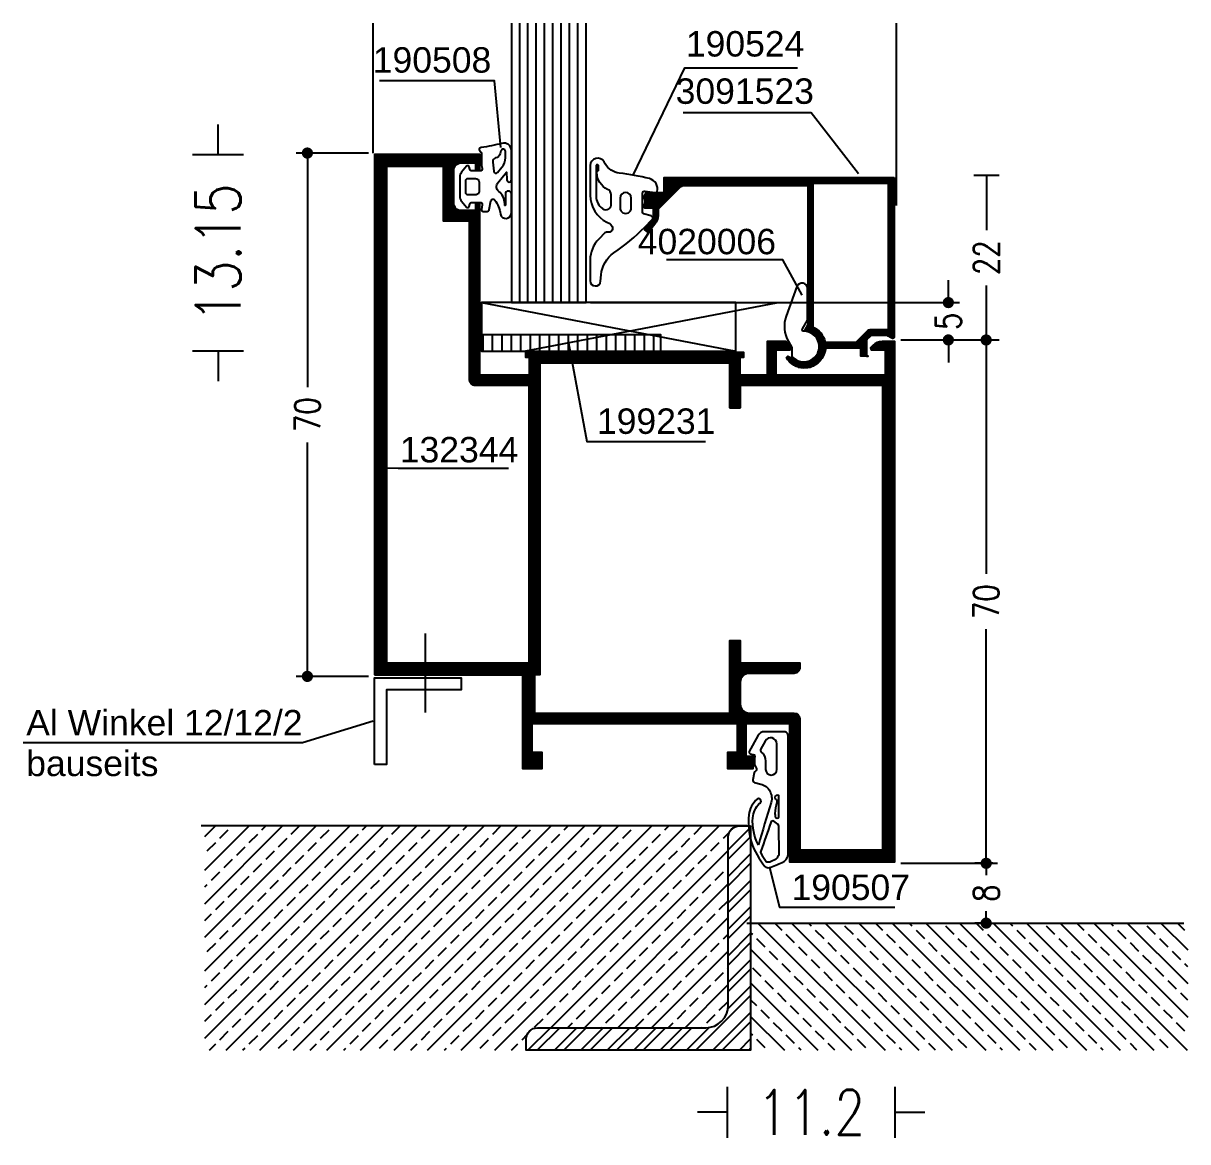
# Model space of a CAD drawing. Extents: x 11 to 197, y 21 to 259.
# Drawn here: x 10.7 to 88.5, y 104.3 to 179.1 of the extents above; entities that cross this region are included whole.
import ezdxf
from ezdxf.enums import TextEntityAlignment as Align

# ---------------------------------------------------------------- set-up
doc = ezdxf.new("R2010")
doc.units = 0
doc.header["$LTSCALE"] = 6
doc.linetypes.add('AUSGEZOGEN', pattern=[0])
doc.linetypes.add('CENTER', pattern=[50.800000000000004, 31.75, -6.35, 6.35, -6.35])
doc.layers.get('0').update_dxf_attribs({"color": 4, "linetype": 'CONTINUOUS'})
doc.layers.get('Defpoints').update_dxf_attribs({"linetype": 'CONTINUOUS'})
for name, color, linetype in [('CENT_18', 3, 'CENTER'), ('CONST18', 3, 'AUSGEZOGEN'), ('CONST25', 2, 'CONTINUOUS'), ('CONST35', 7, 'CONTINUOUS'), ('CONST50', 7, 'AUSGEZOGEN'), ('DICHT_PAR', 3, 'CONTINUOUS'), ('KH_PAR', 3, 'CONTINUOUS'), ('KH_SCH', 3, 'CONTINUOUS'), ('KN_PAR', 3, 'CONTINUOUS'), ('KN_SCH', 3, 'CONTINUOUS'), ('LLMASSE', 7, 'AUSGEZOGEN'), ('PNR', 7, 'CONTINUOUS')]:
    doc.layers.add(name, color=color, linetype=linetype)
doc.styles.add('SIM80S00', font='simplex.shx', dxfattribs={"width": 0.8})
doc.styles.get("Standard").update_dxf_attribs({"font": 'simplex.shx', "width": 0.8})
doc.styles.add('SWISSL', font='swissl.ttf')
doc.dimstyles.new('DOK-1ZU1-PUNKT', dxfattribs={"dimscale": 0, "dimtxt": 3, "dimasz": 1.5, "dimexe": 1.5, "dimexo": 0.6, "dimgap": 1.5, "dimtad": 0, "dimdsep": 46, "dimtxsty": 'Standard', "dimblk": 'PUNKT', "dimblk1": 'PUNKT', "dimblk2": 'PUNKT', "dimcen": 0, "dimclrd": 2, "dimclre": 2, "dimclrt": 7, "dimadec": 0, "dimazin": 0, "dimtfac": 0.7, "dimtdec": 4, "dimtofl": 0, "dimtmove": 0, "dimatfit": 3, "dimldrblk": 'PUNKT', "dimfxl": 1, "dimtolj": 1, "dimtzin": 0, "dimarcsym": 0})
doc.dimstyles.new('DOK-1ZU1-STRICH1', dxfattribs={"dimscale": 0, "dimtxt": 3, "dimasz": 1, "dimexe": 1.5, "dimexo": 0.6, "dimgap": 1.5, "dimtad": 0, "dimdsep": 46, "dimtxsty": 'Standard', "dimblk": 'STRICH1', "dimblk1": 'STRICH1', "dimblk2": 'STRICH1', "dimcen": 0, "dimse1": 1, "dimse2": 1, "dimclrd": 2, "dimclre": 2, "dimclrt": 7, "dimadec": 0, "dimazin": 0, "dimtfac": 0.7, "dimtdec": 4, "dimtofl": 0, "dimtmove": 0, "dimatfit": 3, "dimldrblk": 'STRICH1', "dimfxl": 1, "dimtolj": 1, "dimtzin": 0, "dimarcsym": 0})
doc.dimstyles.new('DOK-1ZU2-PUNKT', dxfattribs={"dimscale": 0.5, "dimtxt": 3.4, "dimasz": 1.5, "dimexe": 1.5, "dimexo": 0.6, "dimgap": 1.5, "dimtad": 0, "dimlfac": 2, "dimdsep": 46, "dimtxsty": 'SIM80S00', "dimblk": 'PUNKT', "dimblk1": 'PUNKT', "dimblk2": 'PUNKT', "dimcen": 0, "dimclrd": 3, "dimclre": 3, "dimclrt": 3, "dimadec": 0, "dimazin": 0, "dimtfac": 0.7, "dimtofl": 0, "dimtmove": 2, "dimatfit": 3, "dimldrblk": 'PUNKT', "dimfxl": 1, "dimtolj": 1, "dimarcsym": 0})

# ---------------------------------------------------------------- blocks, each defined once
blk = doc.blocks.new('B-LL190524')
at = {"layer": 'DICHT_PAR'}
for points in [[(-3.602999999999977, 2.605145809143586, -0.237599), (-5.482999999999979, 3.839145809143589), (-5.633999999999979, 4.100145809143591, 0.7673270000000002), (-7.49999999999998, 3.600145809143591), (-7.49999999999998, -0.3688541908564105, 0.2867450000000001), (-5.252999999999978, -3.963854190856409), (-4.85099999999998, -4.159854190856411, -0.1494509999999999), (-4.722999999999979, -4.278854190856411), (-4.566999999999981, -4.549854190856411, -0.5773500002734709), (-4.99999999999998, -5.299854190856411), (-5.30899999999998, -5.299854190856411, 0.2002740000000002), (-5.521999999999981, -5.388854190856414), (-6.34299999999998, -6.218854190856412, 0.197552), (-7.49999999999998, -9.03285419085641), (-7.49999999999998, -11.79985419085641, 0.9572920000000007), (-6.10299999999998, -11.86085419085641), (-6.027999999999979, -11.00885419085641, -0.222995), (-4.320999999999979, -8.06885419085641, 0.04490199999999981), (-0.1929999999999907, -4.622854190856426), (0.8120000000000207, -3.616854190856412, 0.5773500002734713), (0.6780000000000221, -3.11585419085641), (-0.351999999999979, -2.839854190856411, -0.3394539999999996), (-0.4999999999999787, -2.646854190856413), (-0.4999999999999787, -0.09985419085641212, -0.4577840000000001), (-0.1559999999999793, 0.1971458091435885), (1.156000000000022, 0.003145809143589418, 0.2945039999999998), (1.452000000000021, 0.1381458091435873, 0.4172120002408051), (0.4480000000000218, 1.856145809143587, 0.03437200000000001), (-3.602999999999977, 2.605145809143586)], [(-4.704999999999981, -0.3048541908564104, 0.2928110002226887), (-5.16099999999998, 0.424145809143589, -0.290987), (-6.599999999999978, 2.688145809143588), (-6.599999999999978, 2.900145809143588), (-6.49999999999998, 2.900145809143588, 0.414214000240294), (-6.399999999999981, 3.000145809143589), (-6.399999999999981, 3.600145809143591, 0.4142140002402939), (-6.49999999999998, 3.700145809143589), (-6.599999999999978, 3.700145809143589, 0.4142140000000003), (-6.69999999999998, 3.600145809143591), (-6.69999999999998, -0.5028541908564108, 0.2446979999999999), (-5.84699999999998, -2.140854190856412), (-5.80199999999998, -2.172854190856413, 0.6738040002982226), (-4.71299999999998, -1.467854190856411), (-4.704999999999981, -0.3048541908564104)], [(-1.999999999999979, -0.7498541908564107, 0.9999999999999999), (-3.49999999999998, -0.7498541908564106), (-3.49999999999998, -2.049854190856411, 1.000000000410207), (-1.999999999999979, -2.049854190856411), (-1.999999999999979, -0.7498541908564107)]]:
    blk.add_lwpolyline(points, format="xyb", close=True, dxfattribs=at)
blk = doc.blocks.new('LL190524')
blk.add_blockref('B-LL190524', (0, 0))
blk = doc.blocks.new('B-LL3091023')
at = {"layer": 'KN_SCH'}
h = blk.add_hatch(dxfattribs=at)
h.set_pattern_fill('_U', color=256, scale=0.2, style=0, pattern_type=0)
h.set_pattern_definition([(0, (-12.61524086824097, 13.02250327400434), (0, 0.2), [])])
edge = h.paths.add_edge_path()
edge.add_line((-0.2000000000508084, 21.80000000010276), (-0.2000000000002728, 0.4154700538897877))
edge.add_line((-0.2000000000002728, 0.4154700538897864), (-0.4500000000000046, 0.2711324865925331))
edge.add_line((-0.4500000000000046, 0.2711324865925331), (-1.192820323027558, 0.7000000000520148))
edge.add_line((-1.192820323027558, 0.7000000000520148), (-3.282842712474642, 0.7000000000520223))
edge.add_line((-3.282842712474642, 0.7000000000520223), (-3.900000000000007, 0.08284271252664044))
edge.add_line((-3.900000000000007, 0.08284271252664047), (-3.900000000000013, -2.099999999947969))
edge.add_line((-3.900000000000013, -2.099999999947969), (-3.700000000000003, -2.099999999947976))
edge.add_line((-3.700000000000001, -2.099999999952376), (-4.699999999974835, -2.099999999974347))
edge.add_line((-4.699999999974835, -2.099999999974347), (-4.700000000005605, -0.9999999999419789))
edge.add_line((-4.700000000005605, -0.9999999999419791), (-9.356532657103545, -1.000000000081714))
edge.add_line((-9.356532657103545, -1.000000000081714), (-9.492087073757995, -1.524999999012127))
edge.add_arc((-12.30000000000001, -0.7999999999479821), 2.900000000000001, 270.07901743651803, 345.52248783316634, ccw=False)
edge.add_arc((-12.18013563536853, -0.9023955340299898), 2.800000000000001, 209.2081415121933, 267.62840437548994, ccw=False)
edge.add_line((-14.62412332264705, -2.26874987475974), (-14.42924214632983, -2.069287902908246))
edge.add_line((-14.42924214632983, -2.069287902908246), (-13.75317870728195, -2.38454146193488))
edge.add_arc((-12.29999999921613, -0.8000000003222183), 2.150000000266381, 227.4761480923444, 442.3377443620211)
edge.add_line((-12.01333333336139, 1.330803187171447), (-12.16120394194022, 1.35069689423467))
edge.add_line((-12.16120394194022, 1.35069689423467), (-11.69999999999955, 2.149525554427094))
edge.add_line((-11.69999999999955, 2.149525554427095), (-11.70000000015551, 20.70000000020778))
edge.add_line((-11.70000000015551, 20.70000000020778), (-28.18578597814051, 20.70000000005208))
edge.add_arc((-28.18578597812918, 19.50000000005209), 1.199999999999996, 90.00000000054077, 134.9999999999997)
edge.add_line((-29.03431411555303, 20.34852813747595), (-31.79999954050232, 17.58284271252666))
edge.add_line((-31.79999954050232, 17.58284271252666), (-31.79999954050233, 16.71441194632815))
edge.add_arc((-33.59999895980678, 16.71441206424528), 1.799999419304456, 319.99994731550623, 359.9999962465799, ccw=False)
edge.add_line((-32.22112047092991, 15.5573934721695), (-33.14162906306896, 14.46037332601911))
edge.add_line((-33.14162906306897, 14.46037332601911), (-33.60125601057764, 14.84604548197373))
edge.add_line((-33.60125601057764, 14.84604548197373), (-32.39999954050234, 16.27764694336551))
edge.add_line((-32.39999954050234, 16.27764694336551), (-32.39999954050232, 17.70000000005204))
edge.add_line((-32.39999954050232, 17.70000000005204), (-33.57394863064956, 17.70000000005204))
edge.add_line((-33.57394863064956, 17.70000000005204), (-33.70205340977959, 17.96789280106483))
edge.add_arc((-34.71191328392486, 18.61610855635405), 1.200000262839086, 327.3041288734923, 390.0744969530656)
edge.add_line((-33.67346358042067, 19.2174594057805), (-33.37731379195502, 19.80000000005204))
edge.add_line((-33.37731379195502, 19.80000000005204), (-30.99999996572186, 19.80000000005204))
edge.add_line((-30.99999996572186, 19.80000000005204), (-31.00000030850324, 21.8000000000218))
edge.add_line((-31.00000030850324, 21.8000000000218), (-0.2000000000508066, 21.80000000010276))
edge = h.paths.add_edge_path(flags=16)
edge.add_line((-11.10000000015546, 20.99999999989506), (-11.09999999999899, 1.840075756540305))
edge.add_arc((-12.30000000000003, -0.7999999999480378), 2.900000000000001, 11.940543960609887, 65.55666457227989, ccw=False)
edge.add_line((-9.462747808177824, -0.19999999994798), (-5.314213562373069, -0.1999999999479796))
edge.add_line((-5.314213562373068, -0.1999999999479796), (-3.848528137423896, 1.265685425001232))
edge.add_arc((-3.282842712474652, 0.7000000000519995), 0.8000000000000005, 90.00000000000011, 135.0000000000005, ccw=False)
edge.add_line((-3.282842712474654, 1.500000000052001), (-1.000000000000002, 1.500000000052017))
edge.add_line((-1.000000000000002, 1.500000000052017), (-1.000000000000002, 21.00000000005524))
edge.add_line((-1.000000000000002, 21.00000000005524), (-11.10000000015546, 20.99999999989506))
at = {"layer": 'KN_PAR'}
for points in [[(-0.2000000000508084, 21.80000000010276), (-0.2000000000002728, 0.4154700538897864), (-0.4500000000000046, 0.2711324865925331), (-1.192820323027558, 0.7000000000520148), (-3.282842712474642, 0.7000000000520223), (-3.900000000000007, 0.08284271252664047), (-3.900000000000013, -2.099999999947969), (-3.700000000000003, -2.099999999947976), (-3.700000000000001, -2.099999999952376), (-4.699999999974835, -2.099999999974347), (-4.700000000005605, -0.9999999999419791), (-9.356532657103545, -1.000000000081714), (-9.492087073757995, -1.524999999012127, -0.3416136536111867), (-12.29600056941, -3.699997242111319, -0.2605749037692095), (-14.62412332264705, -2.26874987475974), (-14.42924214632983, -2.069287902908246), (-13.75317870728195, -2.38454146193488, 1.362102164547993), (-12.01333333336139, 1.330803187171447), (-12.16120394194022, 1.35069689423467), (-11.69999999999955, 2.149525554427095), (-11.70000000015551, 20.70000000020778), (-28.18578597814051, 20.70000000005208, 0.1989123673772033), (-29.03431411555303, 20.34852813747595), (-31.79999954050232, 17.58284271252666), (-31.79999954050233, 16.71441194632815, -0.1763272008485958), (-32.22112047092991, 15.5573934721695), (-33.14162906306897, 14.46037332601911), (-33.60125601057764, 14.84604548197373), (-32.39999954050234, 16.27764694336551), (-32.39999954050232, 17.70000000005204), (-33.57394863064956, 17.70000000005204), (-33.70205340977959, 17.96789280106483, 0.280947819026327), (-33.67346358042067, 19.2174594057805), (-33.37731379195502, 19.80000000005204), (-30.99999996572186, 19.80000000005204), (-31.00000030850324, 21.8000000000218), (-0.2000000000508084, 21.80000000010276)], [(-11.10000000015546, 20.99999999989506), (-11.09999999999899, 1.840075756540304, -0.238307936963988), (-9.462747808177824, -0.19999999994798), (-5.314213562373068, -0.1999999999479796), (-3.848528137423896, 1.265685425001232, -0.1989123673796599), (-3.282842712474654, 1.500000000052001), (-1.000000000000002, 1.500000000052017), (-1.000000000000002, 21.00000000005524), (-11.10000000015546, 20.99999999989506)]]:
    blk.add_lwpolyline(points, format="xyb", close=True, dxfattribs=at)
blk = doc.blocks.new('*U43')
at = {"xscale": -0.5, "yscale": 0.5, "zscale": 0.5, "rotation": 270}
for name, p in [('B-LL3091023', (-0.04124489645829499, 0.03555753089710834)), ('LL190524', (9.858755103567717, -16.65309936508041))]:
    blk.add_blockref(name, p, dxfattribs=at)
blk = doc.blocks.new('STRICH1')
at = {"color": 0, "linetype": 'CONTINUOUS'}
for p, q in [((0, -1.7), (0, 1.7)), ((0, 0), (-1, 0))]:
    blk.add_line(p, q, dxfattribs=at)
blk = doc.blocks.new('*D49')
at = {"layer": 'Defpoints', "color": 0, "transparency": 16777216}
for p in [(69.04229162840356, 168.9311932075945), (75.06201948381808, 168.9311932075945), (69.34229162842927, 157.9311932075428)]:
    blk.add_point(p, dxfattribs=at)
at = {"layer": 'LLMASSE', "color": 3, "lineweight": -2, "transparency": 16777216}
for p, q in [((75.06201948381808, 168.4311932075945), (75.06201948381808, 165.282145588521)), ((75.06201948381806, 158.4311932075428), (75.06201948381808, 161.5802408266163))]:
    blk.add_line(p, q, dxfattribs=at)
at = {"layer": 'LLMASSE', "color": 3, "lineweight": -2, "transparency": 16777216, "xscale": 0.5, "yscale": 0.5, "zscale": 0.5}
for p, rotation in [((75.06201948381808, 168.9311932075945), 90), ((75.06201948381806, 157.9311932075428), 270)]:
    blk.add_blockref('STRICH1', p, dxfattribs=dict(at, rotation=rotation))
at = {"layer": 'LLMASSE', "color": 3, "transparency": 16777216, "insert": (75.06201948381805, 163.4311932075687), "char_height": 1.7, "attachment_point": 5, "rotation": 90}
blk.add_mtext('\\A1;22', dxfattribs=at)
blk = doc.blocks.new('PUNKT')
at = {"color": 0, "linetype": 'CONTINUOUS'}
blk.add_line((-0.5, 0), (-1, 0), dxfattribs=at)
at = {"color": 0, "linetype": 'CONTINUOUS', "const_width": 0.5}
blk.add_lwpolyline([(-0.25, 0, 1), (0.25, 0, 1)], format="xyb", close=True, dxfattribs=at)
blk = doc.blocks.new('*D50')
at = {"layer": 'Defpoints', "color": 0, "transparency": 16777216}
for p in [(34.04231962842918, 170.431193207389), (29.65081569732741, 135.4314582405192), (34.04231962858306, 135.4314582405192)]:
    blk.add_point(p, dxfattribs=at)
at = {"layer": 'LLMASSE', "color": 3, "lineweight": -2, "transparency": 16777216}
for p, q in [((33.74231962842919, 170.431193207389), (28.90081569732742, 170.431193207389)), ((29.65081569732742, 169.681193207389), (29.65081569732741, 154.7822781049065)), ((29.65081569732741, 136.1814582405192), (29.65081569732741, 151.0803733430017)), ((33.74231962858306, 135.4314582405192), (28.90081569732741, 135.4314582405192))]:
    blk.add_line(p, q, dxfattribs=at)
at = {"layer": 'LLMASSE', "color": 3, "lineweight": -2, "transparency": 16777216, "xscale": 0.75, "yscale": 0.75, "zscale": 0.75}
for p, rotation in [((29.65081569732742, 170.431193207389), 90), ((29.65081569732741, 135.4314582405192), 270)]:
    blk.add_blockref('PUNKT', p, dxfattribs=dict(at, rotation=rotation))
at = {"layer": 'LLMASSE', "color": 3, "transparency": 16777216, "insert": (29.65081569732739, 152.9313257239541), "char_height": 1.7, "attachment_point": 5, "rotation": 90}
blk.add_mtext('\\A1;70', dxfattribs=at)
blk = doc.blocks.new('*U41')
at = {"layer": 'CONST25'}
for p, q in [((0, 9.999999999999773), (37.35660389312687, 9.99999999999978)), ((0, 8.888888888888687), (37.35660389312687, 8.888888888888694)), ((0, 7.777777777777601), (37.35660389312687, 7.777777777777608)), ((0, 6.666666666666515), (37.35660389312687, 6.666666666666522)), ((0, 5.555555555555429), (37.35660389312687, 5.555555555555436)), ((0, 4.444444444444343), (37.35660389312687, 4.44444444444435)), ((0, 3.333333333333258), (37.35660389312687, 3.333333333333265)), ((0, 2.222222222222172), (37.35660389312687, 2.222222222222179)), ((0, 1.111111111111086), (37.35660389312687, 1.111111111111093))]:
    blk.add_line(p, q, dxfattribs=at)
blk.add_lwpolyline([(37.35660389312687, 7.105427357601002e-15), (0, 0), (0, 10), (37.35660389312687, 10.00000000000001)], dxfattribs=at)
blk = doc.blocks.new('B-LL132344')
at = {"layer": 'KH_SCH'}
h = blk.add_hatch(dxfattribs=at)
h.set_pattern_fill('_U', color=256, scale=0.2, style=0, pattern_type=0)
h.set_pattern_definition([(0, (33.76173578562217, 26.39453715693752), (0, 0.2), [])])
edge = h.paths.add_edge_path()
edge.add_line((0.2000127274254686, 6.200530902876203), (19.99997200015385, 6.200613742728223))
edge.add_line((19.99997200015385, 6.200613742728223), (19.99997200015368, -6.299936361737187))
edge.add_line((19.99997200015368, -6.299936361737187), (22.59997200033171, -6.299936361648312))
edge.add_line((22.59997200033171, -6.299936361648312), (22.59997200004744, -4.199936361471876))
edge.add_line((22.59997200004744, -4.199936361471876), (21.29997200002271, -4.19993636163596))
edge.add_line((21.29997200002271, -4.19993636163596), (21.299971999977, -0.2999363616110244))
edge.add_line((21.299971999977, -0.2999363616110244), (48.699971999977, -0.2999363615694079))
edge.add_line((48.699971999977, -0.2999363615694079), (48.69997200002271, -4.199936361557068))
edge.add_line((48.69997200002271, -4.199936361557068), (47.39997199995555, -4.199936361639109))
edge.add_line((47.39997199995555, -4.199936361639109), (47.39997200013647, -6.299936361733069))
edge.add_line((47.39997200013647, -6.299936361733069), (50.83702419018825, -6.299936361544775))
edge.add_line((50.83702419018825, -6.299936361544775), (51.11914735934013, -4.699936361387349))
edge.add_line((51.11914735934013, -4.699936361387349), (49.8999720000024, -4.699936361630025))
edge.add_line((49.8999720000024, -4.699936361630025), (49.89997199994603, -0.2999363616528932))
edge.add_line((49.89997199994603, -0.2999363616528932), (55.69997169745225, -0.2999363613224482))
edge.add_line((55.69997169745225, -0.2999363613224482), (55.69999969745218, -18.80000000015233))
edge.add_line((55.69999969745218, -18.80000000015233), (69.80000003672086, -18.80000000005278))
edge.add_line((69.80000003672086, -18.80000000005278), (69.8000126907565, 50.8000000001376))
edge.add_line((69.8000126907565, 50.8000000001376), (68.10417578330677, 50.8))
edge.add_arc((68.10417578330677, 48.99999999999999), 1.800000000000011, 90, 135.0000000000016)
edge.add_line((66.83138357717094, 50.27279220613575), (66.52379677833721, 49.96520540730201))
edge.add_line((66.52379677833721, 49.96520540730201), (66.63364845485576, 49.70000000000152))
edge.add_line((66.63364845485576, 49.70000000000152), (68.50001272723357, 49.7000000000228))
edge.add_line((68.50001272723357, 49.7000000000228), (68.50001272754737, 46.29999999984429))
edge.add_line((68.50001272754737, 46.29999999984429), (53.90001272729575, 46.29999999998138))
edge.add_line((53.90001272729575, 46.29999999998138), (53.90001272724925, 49.6999999999795))
edge.add_line((53.90001272724925, 49.6999999999795), (55.80001272735865, 49.69999999997948))
edge.add_line((55.80001272735865, 49.69999999997948), (55.80001272727252, 50))
edge.add_arc((55.00001272727252, 50), 0.7999999999999972, 0, 90.00000000211544)
edge.add_line((55.00001272724298, 50.8), (52.70001272719573, 50.79999999991507))
edge.add_line((52.70001272719573, 50.79999999991507), (52.70001272754441, 46.29999999983976))
edge.add_line((52.70001272754441, 46.29999999983976), (49.10001272732891, 46.29999999995513))
edge.add_line((49.10001272732891, 46.29999999995513), (49.10001272726738, 48.70000000000002))
edge.add_line((49.10001272726738, 48.70000000000002), (49.60001272727252, 48.70000000000003))
edge.add_line((49.60001272727252, 48.70000000000003), (49.60001272727253, 49.30000000000003))
edge.add_line((49.60001272727253, 49.30000000000003), (20.39999999999999, 49.30000000000001))
edge.add_line((20.39999999999999, 49.30000000000001), (20.39999999999999, 48.7))
edge.add_line((20.39999999999999, 48.7), (20.89999872727169, 48.69999999999999))
edge.add_line((20.89999872727169, 48.69999999999999), (20.9000140000599, 46.30000000005455))
edge.add_line((20.9000140000599, 46.30000000005455), (14.30001272726719, 46.29999999994541))
edge.add_line((14.30001272726719, 46.29999999994541), (14.30001273377724, 69.30000000548286))
edge.add_line((14.30001273377724, 69.30000000548286), (13.7000127272438, 69.30000000132453))
edge.add_line((13.7000127272438, 69.30000000132453), (13.70001272740789, 68.29999999993123))
edge.add_line((13.70001272740789, 68.29999999993123), (11.80001283973202, 68.29999999999998))
edge.add_arc((11.80001283976822, 69.3000001124957), 1.000000112495712, 180.0000000000041, 269.9999999979258, ccw=False)
edge.add_line((10.80001272727252, 69.30000011249562), (10.80001272727218, 73.69999999739613))
edge.add_arc((11.80001271555325, 73.70000001171894), 0.9999999882810721, 89.9999993286632, 180.0000008206364, ccw=False)
edge.add_line((11.80001272727029, 74.7), (13.70001272723561, 74.70000000002292))
edge.add_line((13.70001272723561, 74.70000000002292), (13.70001272731764, 73.70000000380085))
edge.add_line((13.70001272731764, 73.70000000380085), (14.30001271037002, 73.70000001538806))
edge.add_line((14.30001271037002, 73.70000001538806), (14.30001273179352, 75.80000000677212))
edge.add_line((14.30001273179352, 75.80000000677212), (0.2000127271195744, 75.79999999994303))
edge.add_line((0.2000127271195741, 75.79999999994303), (0.2000127274254686, 6.20053090287621))
edge = h.paths.add_edge_path(flags=16)
edge.add_line((22.30001306618141, 47.90000000000001), (22.30000137339752, 6.200000000000003))
edge.add_line((22.30000137339752, 6.200000000000003), (21.6, 6.200000000000003))
edge.add_line((21.6, 6.200000000000003), (21.60000000000001, 1.099999999999998))
edge.add_line((21.60000000000001, 1.099999999999998), (47.69994400000019, 1.100000000000009))
edge.add_line((47.69994400000019, 1.100000000000009), (47.69994400000019, 10.80000000000074))
edge.add_line((47.69994400000019, 10.80000000000074), (49.09999999999999, 10.80000000000074))
edge.add_line((49.09999999999999, 10.80000000000074), (49.09999999999998, 7.80000000000074))
edge.add_line((49.09999999999998, 7.80000000000074), (57.09999999999995, 7.800000000000683))
edge.add_line((57.09999999999995, 7.800000000000683), (57.09999999999994, 7.199999999918649))
edge.add_arc((56.30000000036912, 7.199999999631508), 0.7999999996308134, -90.00000002644128, 2.0564925762300845e-08, ccw=False)
edge.add_line((56.29999999999993, 6.400000000000691), (50.29999999999997, 6.400000000000723))
edge.add_arc((50.29999999999995, 5.200000000000724), 1.199999999999999, 89.99999999999933, 179.9999999999997)
edge.add_line((49.09999999999995, 5.200000000000731), (49.09999999999996, 2.299999999999997))
edge.add_arc((50.29999999999995, 2.299999999999994), 1.199999999999996, 179.9999999999998, 270.0000000000007)
edge.add_line((50.29999999999997, 1.099999999999994), (56.29999999999995, 1.100000000000069))
edge.add_arc((56.29999999999995, 0.3000000000000682), 0.8000000000000007, 0, 90.00000000000051, ccw=False)
edge.add_line((57.09999999999995, 0.3000000000000682), (57.09999999999997, -17.20000000000014))
edge.add_line((57.09999999999997, -17.20000000000014), (68.20000000000002, -17.19999999999997))
edge.add_line((68.20000000000002, -17.19999999999997), (68.20000000000002, 44.89999999999993))
edge.add_line((68.20000000000002, 44.89999999999993), (49.10001272727235, 44.90000000000006))
edge.add_line((49.10001272727235, 44.90000000000006), (49.10001272727247, 41.90000000000005))
edge.add_line((49.10001272727247, 41.90000000000005), (47.69995672727239, 41.90000000000004))
edge.add_line((47.69995672727239, 41.90000000000004), (47.69995672727231, 47.90000000000001))
edge.add_line((47.69995672727231, 47.90000000000001), (22.30001306618141, 47.90000000000001))
edge = h.paths.add_edge_path(flags=16)
edge.add_line((20.90000000000004, 44.90000000000004), (13.70001272727268, 44.90000000000004))
edge.add_arc((13.70001272727268, 45.70000000000005), 0.8000000000000043, 180, 270, ccw=False)
edge.add_line((12.90001272727268, 45.70000000000005), (12.90001272727256, 66.90000000000296))
edge.add_line((12.90001272727256, 66.90000000000296), (9.400012727322208, 66.89999999995173))
edge.add_line((9.400012727322208, 66.89999999995173), (9.400012727270932, 74.20000000000013))
edge.add_line((9.400012727270932, 74.20000000000013), (1.799999999999772, 74.20000000000002))
edge.add_line((1.799999999999773, 74.20000000000002), (1.799999999999773, 7.80000000000004))
edge.add_line((1.799999999999773, 7.800000000000033), (20.90000000000005, 7.800000000000004))
edge.add_line((20.90000000000005, 7.800000000000004), (20.90000000000004, 44.90000000000004))
at = {"layer": 'KH_PAR'}
for points in [[(0.2000127274254686, 6.200530902876203), (19.99997200015385, 6.200613742728223), (19.99997200015368, -6.299936361737187), (22.59997200033171, -6.299936361648312), (22.59997200004744, -4.199936361471876), (21.29997200002271, -4.19993636163596), (21.299971999977, -0.2999363616110244), (48.699971999977, -0.2999363615694079), (48.69997200002271, -4.199936361557068), (47.39997199995555, -4.199936361639109), (47.39997200013647, -6.299936361733069), (50.83702419018825, -6.299936361544775), (51.11914735934013, -4.699936361387349), (49.8999720000024, -4.699936361630025), (49.89997199994603, -0.2999363616528932), (55.69997169745225, -0.2999363613224482), (55.69999969745218, -18.80000000015233), (69.80000003672086, -18.80000000005278), (69.8000126907565, 50.8000000001376), (68.10417578330677, 50.8, 0.1989123673796654), (66.83138357717094, 50.27279220613575), (66.52379677833721, 49.96520540730201), (66.63364845485576, 49.70000000000152), (68.50001272723357, 49.7000000000228), (68.50001272754737, 46.29999999984429), (53.90001272729575, 46.29999999998138), (53.90001272724925, 49.6999999999795), (55.80001272735865, 49.69999999997948), (55.80001272727252, 50, 0.4142135623839069), (55.00001272724298, 50.8), (52.70001272719573, 50.79999999991507), (52.70001272754441, 46.29999999983976), (49.10001272732891, 46.29999999995513), (49.10001272726738, 48.70000000000002), (49.60001272727252, 48.70000000000003), (49.60001272727253, 49.30000000000003), (20.39999999999999, 49.30000000000001), (20.39999999999999, 48.7), (20.89999872727169, 48.69999999999999), (20.9000140000599, 46.30000000005455), (14.30001272726719, 46.29999999994541), (14.30001273377724, 69.30000000548286), (13.7000127272438, 69.30000000132453), (13.70001272740789, 68.29999999993123), (11.80001283973202, 68.29999999999998, -0.4142135623624736), (10.80001272727252, 69.30000011249562), (10.80001272727218, 73.69999999739613, -0.414213569999987), (11.80001272727029, 74.7), (13.70001272723561, 74.70000000002292), (13.70001272731764, 73.70000000380085), (14.30001271037002, 73.70000001538806), (14.30001273179352, 75.80000000677212), (0.2000127271195741, 75.79999999994303), (0.2000127274254686, 6.200530902876203)], [(20.90000000000004, 44.90000000000004), (13.70001272727268, 44.90000000000004, -0.4142135623730968), (12.90001272727268, 45.70000000000005), (12.90001272727256, 66.90000000000296), (9.400012727322208, 66.89999999995173), (9.400012727270932, 74.20000000000013), (1.799999999999773, 74.20000000000002), (1.799999999999773, 7.800000000000033), (20.90000000000005, 7.800000000000004), (20.90000000000004, 44.90000000000004)], [(22.30001306618141, 47.90000000000001), (22.30000137339752, 6.200000000000003), (21.6, 6.200000000000003), (21.60000000000001, 1.099999999999998), (47.69994400000019, 1.100000000000009), (47.69994400000019, 10.80000000000074), (49.09999999999999, 10.80000000000074), (49.09999999999998, 7.80000000000074), (57.09999999999995, 7.800000000000683), (57.09999999999994, 7.199999999918649, -0.4142135626133894), (56.29999999999993, 6.400000000000691), (50.29999999999997, 6.400000000000723, 0.4142135623730973), (49.09999999999995, 5.200000000000731), (49.09999999999996, 2.299999999999997, 0.4142135623730981), (50.29999999999997, 1.099999999999994), (56.29999999999995, 1.100000000000069, -0.4142135623730968), (57.09999999999995, 0.3000000000000682), (57.09999999999997, -17.20000000000014), (68.20000000000002, -17.19999999999997), (68.20000000000002, 44.89999999999993), (49.10001272727235, 44.90000000000006), (49.10001272727247, 41.90000000000005), (47.69995672727239, 41.90000000000004), (47.69995672727231, 47.90000000000001), (22.30001306618141, 47.90000000000001)]]:
    blk.add_lwpolyline(points, format="xyb", close=True, dxfattribs=at)
blk = doc.blocks.new('B-LL190508')
at = {"layer": 'DICHT_PAR'}
for points in [[(3.999999982506953, 0.3305932510727132, 0.4943569637722948), (2.737419397258055, 1.295503317478037, -0.03539601838339958), (-0.03715556858015745, 0.747690209609118, 0.7191390354989544), (-0.1500000174930527, 0.1901923719341596, -0.2679491924311256), (-1.749306122178496e-08, -0.06961524920117768), (-1.749306210996338e-08, -1.687299176897469), (0.089777730393652, -2.022354293399715, -0.4931454260313171), (-0.200000017493065, -2.400000006930526), (-1.26980192109937, -2.400000006930512, -0.3394542590921118), (-1.559579668986101, -2.177645720461271), (-1.647844684532826, -1.848236197910012, 0.6068148963146014), (-1.994238738414436, -1.771442484993216), (-2.666044460612055, -2.572069367947591, 0.1763269807084609), (-2.900000017493054, -3.214856977634113), (-2.900000017493054, -5.785143036226913, 0.1763269807084611), (-2.66604446061204, -6.427930645913449), (-1.994238738414436, -7.228557528867825, 0.6068148968758568), (-1.647844684532826, -7.151763815951028), (-1.559579668986087, -6.822354293399755, -0.339454258863376), (-1.26980192109937, -6.600000006930514), (-0.2000000174930516, -6.600000006930514, -0.4588069095179975), (0.09663946208705632, -6.944777447170452), (0.00224032945352981, -7.570148380103888, 0.4588069100145539), (0.1999999825069398, -7.800000006930503), (0.7482700931537654, -7.800000006930503, 0.3639702342662018), (1.043712419057416, -7.552094460230592), (1.247227064125441, -6.397905553630466, -0.6763345122321475), (1.792218969968603, -6.28349172740063, -0.102988530757243), (2.55415619428125, -8.173866813745406, 0.8837861257265126), (3.999999982506951, -8.049989799689357), (3.999962546374904, -5.482666080798325, 0.9999999999999972), (3.199962546459945, -5.482677746216808), (3.199980918121058, -6.959880956656832, -1.000006219233057), (3.10796880729089, -6.959880956656832), (3.10796880729089, -6.74751885134863, 0.2368386138423189), (2.316582047487431, -5.137422237560642, -0.426544051657322), (2.183393958129914, -3.990297141819951), (3.357509942728502, -2.569926492610819), (3.399999982506957, -3.584999032961207, 1.000000000820386), (3.999999982506951, -3.584999032961207), (3.999999982506953, 0.3305932510727132)], [(3.199999982506956, -0.6282729752047373), (3.199999982506956, 0.2305932510727047, 0.8769764629927566), (2.610222234620228, 0.3082389646034613), (2.505960386683274, -0.08087154918825945, -0.282772991566958), (1.897392191408901, -0.656789749109862, 0.3847999234038062), (1.502765555634571, -1.198664094027222), (1.63407860309383, -2.441969625167388, 0.6643541298328625), (2.163646518358636, -2.601598631134792), (2.741515043449542, -1.902530137981202, 0.1744291887555947), (3.199999982506956, -0.6282729752047373)], [(-0.3000000174930584, -5.100000006930529, -0.414213562373095), (-0.8000000174930602, -5.600000006930514), (-1.80000001749306, -5.600000006930514, -0.414213562853683), (-2.100000017493057, -5.300000006930517), (-2.100000017493057, -3.700000006930509, -0.4142135623730961), (-1.80000001749306, -3.400000006930512), (-0.8000000174930602, -3.400000006930512, -0.414213562373095), (-0.3000000174930584, -3.900000006930512), (-0.3000000174930584, -5.100000006930529)]]:
    blk.add_lwpolyline(points, format="xyb", close=True, dxfattribs=at)
blk = doc.blocks.new('*D51')
at = {"layer": 'Defpoints', "color": 0, "transparency": 16777216}
for p in [(69.04229162842925, 157.9311932075428), (69.04231326504923, 122.9311932074402), (75.04234126500818, 122.9311932074402)]:
    blk.add_point(p, dxfattribs=at)
at = {"layer": 'LLMASSE', "color": 3, "lineweight": -2, "transparency": 16777216}
for p, q in [((69.34229162842925, 157.9311932075428), (75.79234126500818, 157.9311932075428)), ((75.04234126500818, 157.1811932075428), (75.04234126500818, 142.2821455884439)), ((75.04234126500818, 123.6811932074402), (75.04234126500818, 138.5802408265391)), ((69.34231326504923, 122.9311932074402), (75.79234126500818, 122.9311932074402))]:
    blk.add_line(p, q, dxfattribs=at)
at = {"layer": 'LLMASSE', "color": 3, "lineweight": -2, "transparency": 16777216, "xscale": 0.75, "yscale": 0.75, "zscale": 0.75}
for p, rotation in [((75.04234126500818, 157.9311932075428), 90), ((75.04234126500818, 122.9311932074402), 270)]:
    blk.add_blockref('PUNKT', p, dxfattribs=dict(at, rotation=rotation))
at = {"layer": 'LLMASSE', "color": 3, "transparency": 16777216, "insert": (75.04234126500816, 140.4311932074915), "char_height": 1.7, "attachment_point": 5, "rotation": 90}
blk.add_mtext('\\A1;70', dxfattribs=at)
blk = doc.blocks.new('*D52')
at = {"layer": 'Defpoints', "color": 0, "transparency": 16777216}
for p in [(48.29229163178688, 160.4311932074659), (69.34229162842927, 157.9311932075428), (72.51300151369621, 157.9311932075428)]:
    blk.add_point(p, dxfattribs=at)
at = {"layer": 'LLMASSE', "color": 3, "lineweight": -2, "transparency": 16777216}
for p, q in [((72.51300151369622, 161.1811932074659), (72.51300151369622, 161.9311932074659)), ((48.59229163178688, 160.4311932074659), (73.26300151369622, 160.4311932074659)), ((69.64229162842926, 157.9311932075428), (73.26300151369621, 157.9311932075428)), ((72.51300151369621, 157.1811932075428), (72.51300151369621, 156.4311932075428))]:
    blk.add_line(p, q, dxfattribs=at)
at = {"layer": 'LLMASSE', "color": 3, "lineweight": -2, "transparency": 16777216, "xscale": 0.75, "yscale": 0.75, "zscale": 0.75}
for p, rotation in [((72.51300151369622, 160.4311932074659), 270), ((72.51300151369621, 157.9311932075428), 90)]:
    blk.add_blockref('PUNKT', p, dxfattribs=dict(at, rotation=rotation))
at = {"layer": 'LLMASSE', "color": 3, "transparency": 16777216, "insert": (72.5130015136962, 159.1811932075044), "char_height": 1.7, "attachment_point": 5, "rotation": 90}
blk.add_mtext('\\A1;5', dxfattribs=at)
blk = doc.blocks.new('B-LL190507')
at = {"layer": 'DICHT_PAR'}
for points in [[(-3.96906949172889, 2.421618963001144, -0.1314112281641232), (-4.717454630337888, 6.093631146261023, -0.1659446912049519), (-3.842749612910231, 7.996261511583945, 1.141700973886342), (-4.131862897268169, 8.597745621538557, 0.165631648684963), (-5.261190184354765, 6.471793744636321, 0.206034438925416), (-3.081333347470311, -0.4152607902323169, 0.265528649117405), (-2.498101516876764, -0.5724295642524542, 0.04886971614109395), (-0.7993953968414989, 0.1175673172307263, 0.3130514492530265), (4.101625705743572e-10, 1.166459961402799), (4.101678996448754e-10, 17.10006363846201, 0.4142135626133887), (-0.4999999995898321, 17.60006363846201), (-3.158682930860058, 17.60006363846201, 0.2773245440598393), (-4.041630523718985, 17.06953520124789), (-5.17658951816162, 14.93498778331676, 0.4823427408175693), (-5.051763808610336, 14.64790830550177), (-4.499999999589893, 14.50006363846202), (-4.499999999589893, 13.28044839619135, 0.1316524975873957), (-4.459807620725226, 13.13044839619135), (-4.240192378454561, 12.75006363846201, -0.4351654385319847), (-4.368808957433559, 12.33026943826872, 0.2403927812711212), (-4.533060241180755, 12.11256969137558), (-4.699122001029485, 11.17078665181176, 0.3888787318529894), (-4.481325388656578, 10.82891445062496), (-3.639417145466818, 10.60332581676116, -0.4164490259548405), (-2.256705424656039, 8.150290790614825, 0.005287178333318572), (-3.96906949172889, 2.421618963001144)], [(-3.071257185369118, 16.35735528991619), (-3.664884277447507, 15.24090510729778, 0.3656022955433962), (-3.583333332923166, 14.86260019098243, -0.2323858596589337), (-2.999999999589834, 13.67528295358452), (-2.999999999589834, 12.55006363846202, 0.9999999999999999), (-1.499999999589834, 12.55006363846202), (-1.499999999589834, 15.96559687383285, 0.7812856268652402), (-3.071257185369118, 16.35735528991619)], [(-1.574046743356453, 8.511461119278314, -0.2028709042490577), (-1.504161144795765, 8.156292215810302, 0.05607533779810053), (-1.742936923579967, 6.648280234753363, 0.08167888280601124), (-1.702170308121444, 6.263999143713013), (-1.60316572645859, 6.089325920512854, 0.6129698051511376), (-1.228897733057741, 6.339345022216994), (-1.244166163419569, 9.074264669147558, 1.059118571381485), (-1.574046743356453, 8.511461119278314)], [(-2.488987773831715, 0.1796108940192678, 0.0908032133868226), (-2.358433471114571, 0.2395499879031249), (-1.567248167717869, 0.6006523129047912, 0.07685792423119024), (-1.200183698016636, 1.19601484905936), (-1.221162139053936, 4.953725969018981, 0.2679491924311224), (-1.372610225434292, 5.212692138878529), (-1.889695792076813, 5.62043190792834, 0.4652969460187986), (-2.320382053381612, 5.461759417594996, -0.01527567004969915), (-3.659323670206208, 1.641005714126827, 0.2674643927574063), (-3.62858188905337, 1.338719544007822, 0.03536191134060939), (-2.926019437261678, 0.2550806136690031, 0.1410403545848487), (-2.488987773831715, 0.1796108940192678)]]:
    blk.add_lwpolyline(points, format="xyb", close=True, dxfattribs=at)
blk = doc.blocks.new('*U44', base_point=(288.6956063999114, -101.6528547552971))
at = {"layer": 'CONST35'}
h = blk.add_hatch(dxfattribs=at)
h.set_pattern_fill('STEEL', color=256, scale=0.78740157480315, style=0)
h.set_pattern_definition([(45, (0, 0), (-1.767766952966369, 1.76776695296637), []), (45, (0, 1.25), (-1.767766952966369, 1.76776695296637), [])])
edge = h.paths.add_edge_path()
edge.add_line((288.6956063999114, -71.65285475529708), (288.6956063999114, -101.6528547552971))
edge.add_line((288.6956063999114, -101.6528547552971), (258.6956063999114, -101.6528547552971))
edge.add_line((258.6956063999114, -101.6528547552971), (258.6956063999114, -100.1528547552971))
edge.add_arc((260.1956063999114, -100.1528547552971), 1.5, 90, 180, ccw=False)
edge.add_line((260.1956063999114, -98.65285475529708), (282.6956063999114, -98.65285475529708))
edge.add_arc((282.6956063999114, -95.65285475529708), 3, 270, 360)
edge.add_line((285.6956063999114, -95.65285475529708), (285.6956063999114, -73.15285475529708))
edge.add_arc((287.1956063999114, -73.15285475529708), 1.5, 90, 180, ccw=False)
edge.add_line((287.1956063999114, -71.65285475529708), (288.6956063999114, -71.65285475529708))
at = {"layer": 'CONST50'}
blk.add_lwpolyline([(288.6956063999114, -71.65285475529708), (288.6956063999114, -101.6528547552971), (258.6956063999114, -101.6528547552971), (258.6956063999114, -100.1528547552971, -0.4142135623730958), (260.1956063999114, -98.65285475529708), (282.6956063999114, -98.65285475529708, 0.414213562373095), (285.6956063999114, -95.65285475529708), (285.6956063999114, -73.15285475529708, -0.4142135623730958), (287.1956063999114, -71.65285475529708)], format="xyb", close=True, dxfattribs=at)
blk = doc.blocks.new('*D53')
at = {"layer": 'CENT_18', "color": 3, "lineweight": -2, "transparency": 16777216}
for p, q in [((75.49234126500818, 122.9311932074402), (74.29234126500818, 122.9311932074402)), ((75.04234126500818, 122.1811932074402), (75.04234126500818, 122.1346590574285)), ((75.04234126500818, 119.68145824075), (75.04234126500818, 119.7279923907618)), ((74.94616124073934, 118.93145824075), (74.29234126500818, 118.93145824075))]:
    blk.add_line(p, q, dxfattribs=at)
at = {"layer": 'Defpoints', "color": 0, "transparency": 16777216}
for p in [(75.79234126500818, 122.9311932074402), (75.04234126500818, 118.93145824075), (75.24616124073934, 118.93145824075)]:
    blk.add_point(p, dxfattribs=at)
at = {"layer": 'CENT_18', "color": 3, "lineweight": -2, "transparency": 16777216, "xscale": 0.75, "yscale": 0.75, "zscale": 0.75}
for p, rotation in [((75.04234126500818, 122.9311932074402), 90), ((75.04234126500818, 118.93145824075), 270)]:
    blk.add_blockref('PUNKT', p, dxfattribs=dict(at, rotation=rotation))
at = {"layer": 'CENT_18', "color": 3, "transparency": 16777216, "insert": (75.04234126500818, 120.9313257240951), "char_height": 1.7, "attachment_point": 5, "rotation": 90, "style": 'SIM80S00'}
blk.add_mtext('\\A1;8', dxfattribs=at)
blk = doc.blocks.new('B-LL4020006')
at = {"layer": 'DICHT_PAR'}
blk.add_lwpolyline([(-2.362053552540343, 4.052743461937833, 0.2216946626429356), (-2.067384684534495, 0.6846628886352164), (-1.600000000844455, -0.1248711301954692), (-1.600000000844459, -1.281600561396612, 1.597324648268596), (-0.01791687119492158, 2.049921702748903, -0.580267303063473), (-0.1928699393030766, 2.34991406395357), (0.4999999991555111, 3.550000000401031), (0.4999999991555395, 7.768686605061749, 0.8390996311772809), (-0.918523197265908, 8.018810517351662), (-2.362053552540343, 4.052743461937833)], format="xyb", close=True, dxfattribs=at)
blk = doc.blocks.new('ll4020006')
blk.add_blockref('B-LL4020006', (0, 0))
blk = doc.blocks.new('*D72')
at = {"layer": 'CONST50', "color": 2, "lineweight": -2, "transparency": 16777216}
for p, q in [((56.74230542459087, 106.2800651519487), (55.74230542459087, 106.2800651519487)), ((69.94231944288306, 106.2800651519487), (70.94231944288306, 106.2800651519487))]:
    blk.add_line(p, q, dxfattribs=at)
at = {"layer": 'Defpoints', "color": 0, "transparency": 16777216}
for p in [(57.74230542459087, 129.2814900599092), (68.94231944288306, 123.0314582407493), (68.94231944288306, 106.2800651519487)]:
    blk.add_point(p, dxfattribs=at)
at = {"layer": 'CONST50', "color": 2, "lineweight": -2, "transparency": 16777216}
blk.add_blockref('STRICH1', (57.74230542459087, 106.2800651519487), dxfattribs=at)
at = {"layer": 'CONST50', "color": 2, "lineweight": -2, "transparency": 16777216, "rotation": 180}
blk.add_blockref('STRICH1', (68.94231944288306, 106.2800651519487), dxfattribs=at)
at = {"layer": 'CONST50', "color": 7, "transparency": 16777216, "insert": (63.34231243373696, 106.2800651519487), "char_height": 3, "attachment_point": 5}
blk.add_mtext('\\A1;11.2', dxfattribs=at)
blk = doc.blocks.new('*D73')
at = {"layer": 'CONST50', "color": 2, "lineweight": -2, "transparency": 16777216}
for p, q in [((23.6784990311885, 171.3314582407472), (23.6784990311885, 172.3314582407472)), ((23.67849903118849, 156.1814582407757), (23.67849903118849, 155.1814582407757))]:
    blk.add_line(p, q, dxfattribs=at)
at = {"layer": 'Defpoints', "color": 0, "transparency": 16777216}
for p in [(34.14232578808242, 170.3314582407472), (23.67849903118849, 157.1814582407757), (44.14231942452265, 157.1814582407757)]:
    blk.add_point(p, dxfattribs=at)
at = {"layer": 'CONST50', "color": 2, "lineweight": -2, "transparency": 16777216}
for p, rotation in [((23.6784990311885, 170.3314582407472), 270), ((23.67849903118849, 157.1814582407757), 90)]:
    blk.add_blockref('STRICH1', p, dxfattribs=dict(at, rotation=rotation))
at = {"layer": 'CONST50', "color": 7, "transparency": 16777216, "insert": (23.67849903118847, 163.7564582407615), "char_height": 3, "attachment_point": 5, "rotation": 90}
blk.add_mtext('\\A1;13.15', dxfattribs=at)

msp = doc.modelspace()

# ---------------------------------------------------------------- hatches: boundary and pattern name
at = {"layer": 'CONST18'}
h = msp.add_hatch(dxfattribs=at)
h.set_pattern_fill('LINE', color=256, scale=0.2, angle=270, style=0)
h.set_pattern_definition([(270, (100.4499871475337, 271.5316577758911), (0.635, -1.166437552015814e-16), [])])
h.paths.add_polyline_path([(53.29231955661173, 157.1811932074766), (53.29231955661173, 158.2811932074766), (41.29231955661173, 158.2811932074766), (41.29231955661173, 157.1811932074766)])
at = {"layer": 'CONST35'}
h = msp.add_hatch(dxfattribs=at)
h.set_pattern_fill('ANSI33', color=256, scale=0.25, style=0)
h.set_pattern_definition([(45, (-86.20768057529797, 145.93145824075), (-1.122532015133644, 1.122532015133644), []), (45, (-85.08514807529797, 145.93145824075), (-1.122532015133644, 1.122532015133644), [0.79375, -0.396875])])
h.paths.add_polyline_path([(57.79231942470203, 124.68145824075, -0.4142135623730959), (58.54231942470203, 125.43145824075), (22.79231942470203, 125.43145824075), (22.79231942470203, 110.43145824075), (44.29231942470203, 110.43145824075), (44.29231942470203, 111.18145824075, -0.4142135623730959), (45.04231942470203, 111.93145824075), (56.29231942470203, 111.93145824075, 0.4142135623730951), (57.79231942470203, 113.43145824075)])
h = msp.add_hatch(dxfattribs=at)
h.set_pattern_fill('ANSI33', color=256, scale=0.25, angle=90, style=0)
h.set_pattern_definition([(135, (-8.48641506410543, 32.29042072765213), (-1.122532015133644, -1.122532015133644), []), (135, (-8.48641506410543, 33.41295322765214), (-1.122532015133644, -1.122532015133644), [0.79375, -0.396875])])
h.paths.add_polyline_path([(88.5194034706539, 118.93145824075), (59.29231942470203, 118.93145824075), (59.29231942470203, 110.43145824075), (88.5194034706539, 110.43145824075)])

# ---------------------------------------------------------------- linework, layer by layer
at = {"layer": 'CENT_18'}
msp.add_line((37.5423257882358, 133.0075583031657), (37.5423257882358, 138.3004025732407), dxfattribs=at)
at = {"layer": 'CONST18'}
for p, q in [((41.29231955661173, 160.4311932074766), (58.29929937771765, 157.1811932074766)), ((44.14231942452265, 157.1814582407757), (61.14231942452265, 160.4314582407757))]:
    msp.add_line(p, q, dxfattribs=at)
for points in [[(41.29231955661173, 157.1811932074766), (58.29231955661173, 157.1811932074766), (58.29231955661173, 160.4311932074766), (41.29231955661173, 160.4311932074766)], [(34.14232578823582, 129.531723273829), (34.14232578823582, 135.331723273829), (39.94232578823578, 135.331723273829), (39.94232578823578, 134.531723273829), (34.94232578823578, 134.531723273829), (34.94232578823578, 129.531723273829)]]:
    msp.add_lwpolyline(points, close=True, dxfattribs=at)
at = {"layer": 'CONST35'}
for p, q in [((59.04231942470203, 125.43145824075), (22.54231942470203, 125.43145824075)), ((59.04231942470203, 125.43145824075), (22.54231942470203, 125.43145824075)), ((59.04231942470203, 118.93145824075), (88.2694034706539, 118.93145824075)), ((59.04231942470203, 118.93145824075), (88.2694034706539, 118.93145824075))]:
    msp.add_line(p, q, dxfattribs=at)
at = {"layer": 'DICHT_PAR'}
msp.add_lwpolyline([(53.29231955661173, 157.1811932074766), (53.29231955661173, 158.2811932074766), (41.29231955661173, 158.2811932074766), (41.29231955661173, 157.1811932074766)], close=True, dxfattribs=at)
at = {"layer": 'PNR', "color": 3}
for points in [[(34.04231962842918, 170.431193207389), (34.04231962842924, 179.1094951540294)], [(69.04229162832762, 166.9314582409295), (69.04229162832762, 179.1094951540294)], [(51.44040988088021, 168.9421050611111), (54.89137644067237, 176.1387699369574), (62.43058890356052, 176.1387699369574)], [(42.5918425248377, 170.8121794133914), (42.16189872656206, 175.2711887135787), (34.47450042781144, 175.2711887135787)], [(66.51559799093762, 169.0323398248131), (63.3393342549417, 173.1121351966511), (54.7904048801996, 173.1121351966511)], [(62.74416396243173, 160.9262655737348), (61.44237223503062, 163.2981474339046), (53.6707401994277, 163.2981474339046)], [(47.10998714753366, 157.7311932074766), (48.33539834912692, 151.1381794732266), (56.27193115619291, 151.1381794732266)], [(34.74231326486988, 149.375681063994), (35.71911640054206, 149.3677434909903), (43.09793035493799, 149.3677434909903)], [(34.0423257882358, 132.431723273829), (29.32079845719419, 130.9851794053874), (10.65324665808764, 130.9851794053874)], [(60.543275233269, 122.6449784253141), (61.22704909598183, 119.9934918482917), (68.94504305073666, 119.9934918482917)]]:
    msp.add_lwpolyline(points, dxfattribs=at)

# ---------------------------------------------------------------- block references
at = {"xscale": -0.5, "yscale": 0.5, "zscale": 0.5, "rotation": 270}
msp.add_blockref('*U41', (43.29229163186294, 160.4311932078173), dxfattribs=at)
at = {"xscale": 0.5, "yscale": 0.5, "zscale": 0.5}
for name, p in [('B-LL190508', (41.29231955944219, 170.4311932109004)), ('B-LL132344', (34.04231942452263, 132.4314582407757)), ('B-LL190507', (61.79232599170739, 122.9311932074403))]:
    msp.add_blockref(name, p, dxfattribs=at)
at = {"layer": 'CONST18', "xscale": 0.5, "yscale": 0.5, "zscale": 0.5}
msp.add_blockref('ll4020006', (62.84984216744623, 157.4899483109293), dxfattribs=at)
at = {"layer": 'CONST35', "xscale": 0.5, "yscale": 0.5, "zscale": 0.5}
msp.add_blockref('*U44', (59.29231942470203, 110.43145824075), dxfattribs=at)
at = {"layer": 'LLMASSE', "xscale": -1, "rotation": 270}
msp.add_blockref('*U43', (68.96428463616995, 157.9311932075428), dxfattribs=at)

# ---------------------------------------------------------------- texts
at = {"layer": 'PNR', "color": 10, "style": 'SWISSL'}
for s, p in [('190524', (54.95869081432089, 176.8874557305946)), ('199231', (49.01557558038677, 151.6510373429415)), ('132344', (35.83164863782086, 149.744394568186)), ('Al Winkel 12/12/2', (10.8493313534497, 131.4830137334237)), ('bauseits', (10.8493313534497, 128.7646030786872)), ('190507', (62.02447055618033, 120.4766084309923))]:
    msp.add_text(s, height=1.7, dxfattribs=at).set_placement(p)
for s, p in [('190508', (41.94779563660158, 175.8092645322639)), ('3091523', (63.52175417696201, 173.7226304569423)), ('4020006', (60.98853506048941, 163.6634481781191))]:
    msp.add_text(s, height=1.7, dxfattribs=at).set_placement(p, align=Align.RIGHT)

# ---------------------------------------------------------------- dimensions: what is measured, and where the dimension line sits
at = {"layer": 'CENT_18'}
dim = msp.add_linear_dim(base=(75.04234126500818, 118.93145824075), p1=(75.79234126500818, 122.9311932074402), p2=(75.24616124073934, 118.93145824075), angle=90, dimstyle='DOK-1ZU2-PUNKT', dxfattribs=at)
dim.commit()
dim.dimension.update_dxf_attribs({"geometry": '*D53', "text_midpoint": (75.04234126500818, 120.9313257240951), "dimtype": 160})
at = {"layer": 'CONST50'}
dim = msp.add_linear_dim(base=(23.67849903118849, 157.1814582407757), p1=(34.14232578808242, 170.3314582407472), p2=(44.14231942452265, 157.1814582407757), angle=90, dimstyle='DOK-1ZU1-STRICH1', override={"dimscale": 1}, dxfattribs=at)
dim.commit()
dim.dimension.update_dxf_attribs({"geometry": '*D73', "text_midpoint": (23.67849903118847, 163.7564582407615)})
dim = msp.add_linear_dim(base=(68.94231944288306, 106.2800651519487), p1=(57.74230542459087, 129.2814900599092), p2=(68.94231944288306, 123.0314582407493), dimstyle='DOK-1ZU1-STRICH1', override={"dimscale": 1}, dxfattribs=at)
dim.commit()
dim.dimension.update_dxf_attribs({"geometry": '*D72', "text_midpoint": (63.34231243373696, 106.2800651519487)})
at = {"layer": 'LLMASSE'}
for base, p1, p2, dimstyle, picture, middle in [((29.65081569732741, 135.4314582405192), (34.04231962842918, 170.431193207389), (34.04231962858306, 135.4314582405192), 'DOK-1ZU1-PUNKT', '*D50', (29.65081569732739, 152.9313257239541)), ((75.06201948381808, 168.9311932075945), (69.34229162842927, 157.9311932075428), (69.04229162840356, 168.9311932075945), 'DOK-1ZU1-STRICH1', '*D49', (75.06201948381805, 163.4311932075687))]:
    dim = msp.add_linear_dim(base=base, p1=p1, p2=p2, angle=90, dimstyle=dimstyle, override={"dimscale": 0.5, "dimtxt": 3.4, "dimlfac": 2, "dimclrd": 3, "dimclre": 3, "dimclrt": 3}, dxfattribs=at)
    dim.commit()
    dim.dimension.update_dxf_attribs({"geometry": picture, "text_midpoint": middle, "dimtype": 160})
for base, p1, p2, angle, picture, middle in [((72.51300151369621, 157.9311932075428), (48.29229163178688, 160.4311932074659), (69.34229162842927, 157.9311932075428), 270, '*D52', (72.5130015136962, 159.1811932075044)), ((75.04234126500818, 122.9311932074402), (69.04229162842925, 157.9311932075428), (69.04231326504923, 122.9311932074402), 90, '*D51', (75.04234126500816, 140.4311932074915))]:
    dim = msp.add_linear_dim(base=base, p1=p1, p2=p2, angle=angle, dimstyle='DOK-1ZU1-PUNKT', override={"dimscale": 0.5, "dimtxt": 3.4, "dimlfac": 2, "dimclrd": 3, "dimclre": 3, "dimclrt": 3}, dxfattribs=at)
    dim.commit()
    dim.dimension.update_dxf_attribs({"geometry": picture, "text_midpoint": middle})

doc.saveas('drawing.dxf')
